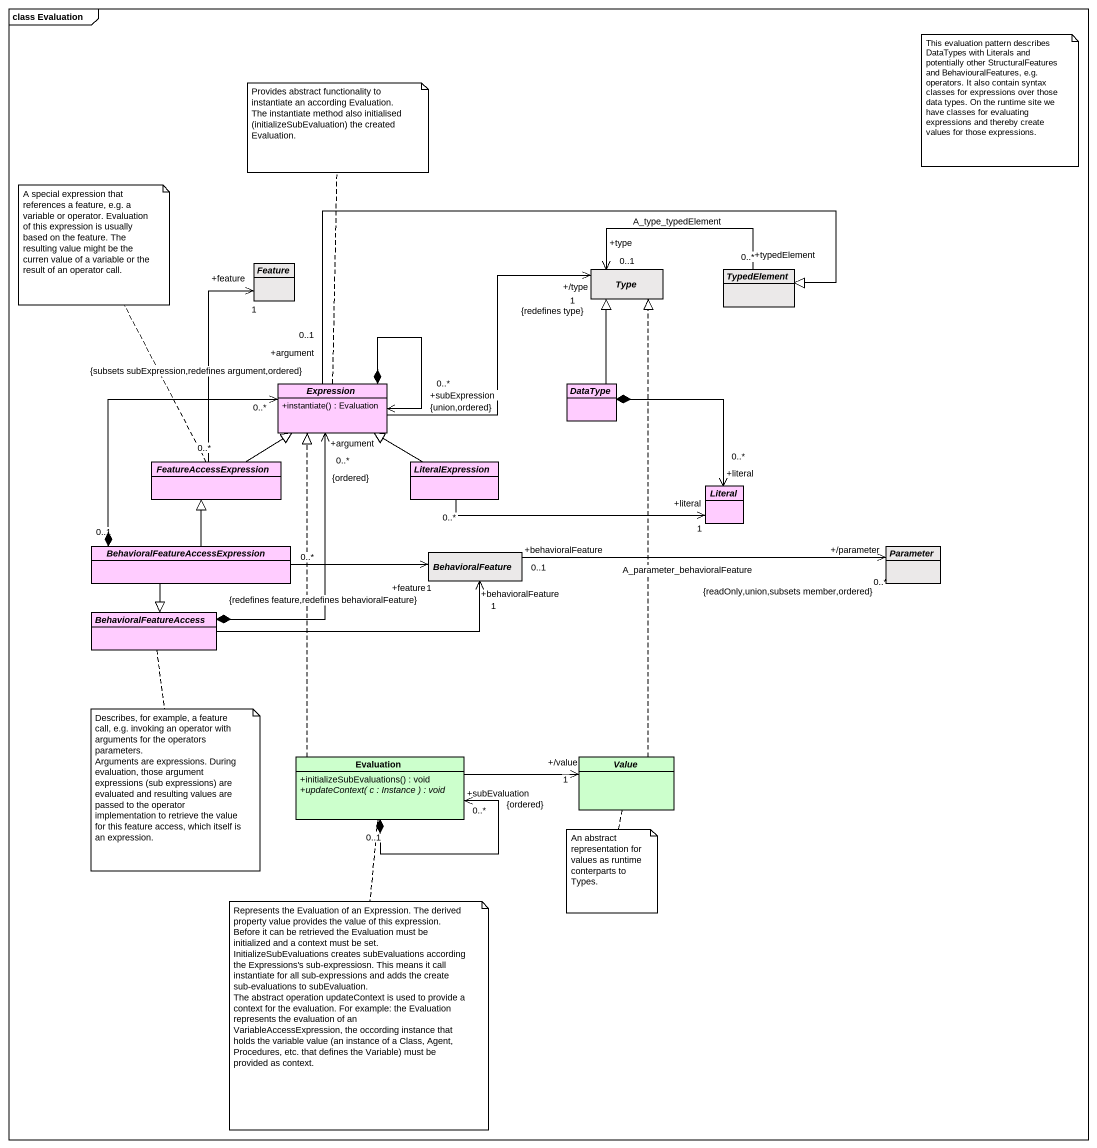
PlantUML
@startuml
mainframe class Evaluation
hide circle
hide empty members
skinparam classAttributeIconSize 0
abstract class Feature #EBE9E9
abstract class Type #EBE9E9
abstract class TypedElement #EBE9E9
abstract class Expression #FFCCFF {
  +instantiate() : Evaluation
}
abstract class DataType #FFCCFF
abstract class FeatureAccessExpression #FFCCFF
abstract class LiteralExpression #FFCCFF
abstract class Literal #FFCCFF
abstract class "BehavioralFeatureAccessExpression" as BehavioralFeatureAccessExpre #FFCCFF
abstract class BehavioralFeature #EBE9E9
abstract class Parameter #EBE9E9
abstract class BehavioralFeatureAccess #FFCCFF
class Evaluation #CCFFCC {
  +initializeSubEvaluations() : void
  {abstract} +updateContext( c : Instance ) : void
}
abstract class Value #CCFFCC
TypedElement "+typedElement\n0..*" -left-> "+type\n0..1" Type : A_type_typedElement
Expression -right-> "+/type\n1\n{redefines type}" Type
Expression -right-|> TypedElement
Expression "0..1" *--> "+subExpression\n0..*\n{union,ordered}" Expression
DataType -up-|> Type
DataType *--> "+literal\n0..*" Literal
FeatureAccessExpression "0..*" -up-> "+feature\n1" Feature
FeatureAccessExpression -up-|> Expression
LiteralExpression -left-|> Expression
LiteralExpression "0..*" -right-> "+literal\n1" Literal
BehavioralFeatureAccessExpre "0..1" *-up-> "+argument\n0..*\n{subsets subExpression,redefines argument,ordered}" Expression
BehavioralFeatureAccessExpre -up-|> FeatureAccessExpression
BehavioralFeatureAccessExpre "0..*" -right-> "+feature\n1\n{redefines feature,redefines behavioralFeature}" BehavioralFeature
BehavioralFeatureAccessExpre --|> BehavioralFeatureAccess
BehavioralFeature "+behavioralFeature\n0..1" -right-> "+/parameter\n0..*\n{readOnly,union,subsets member,ordered}" Parameter : A_parameter_behavioralFeature
BehavioralFeatureAccess *-up-> "+argument\n0..*\n{ordered}" Expression
BehavioralFeatureAccess -right-> "+behavioralFeature\n1" BehavioralFeature
Evaluation .up.|> Expression
Evaluation "0..1" *--> "+subEvaluation\n0..*\n{ordered}" Evaluation
Evaluation -right-> "+/value\n1" Value
Value .up.|> Type
note as N1
  This evaluation pattern describes DataTypes with Literals and potentially other StructuralFeatures and BehaviouralFeatures, e.g. operators. It also contain syntax classes for expressions over those data types. On the runtime site we have classes for evaluating expressions and thereby create values for those expressions.
end note
note top of Expression : Provides abstract functionality to instantiate an according Evaluation. The instantiate method also initialised (initializeSubEvaluation) the created Evaluation.
note top of FeatureAccessExpression : A special expression that references a feature, e.g. a variable or operator. Evaluation of this expression is usually based on the feature. The resulting value might be the curren value of a variable or the result of an operator call.
note bottom of BehavioralFeatureAccess
  Describes, for example, a feature call, e.g. invoking an operator with arguments for the operators parameters.
  Arguments are expressions. During evaluation, those argument expressions (sub expressions) are evaluated and resulting values are passed to the operator implementation to retrieve the value for this feature access, which itself is an expression.
end note
note bottom of Value : An abstract representation for values as runtime conterparts to Types.
note bottom of Evaluation
  Represents the Evaluation of an Expression. The derived property value provides the value of this expression. Before it can be retrieved the Evaluation must be initialized and a context must be set.
  InitializeSubEvaluations creates subEvaluations according the Expressions's sub-expressiosn. This means it call instantiate for all sub-expressions and adds the create sub-evaluations to subEvaluation.
  The abstract operation updateContext is used to provide a context for the evaluation. For example: the Evaluation represents the evaluation of an VariableAccessExpression, the occording instance that holds the variable value (an instance of a Class, Agent, Procedures, etc. that defines the Variable) must be provided as context.
end note
@enduml
